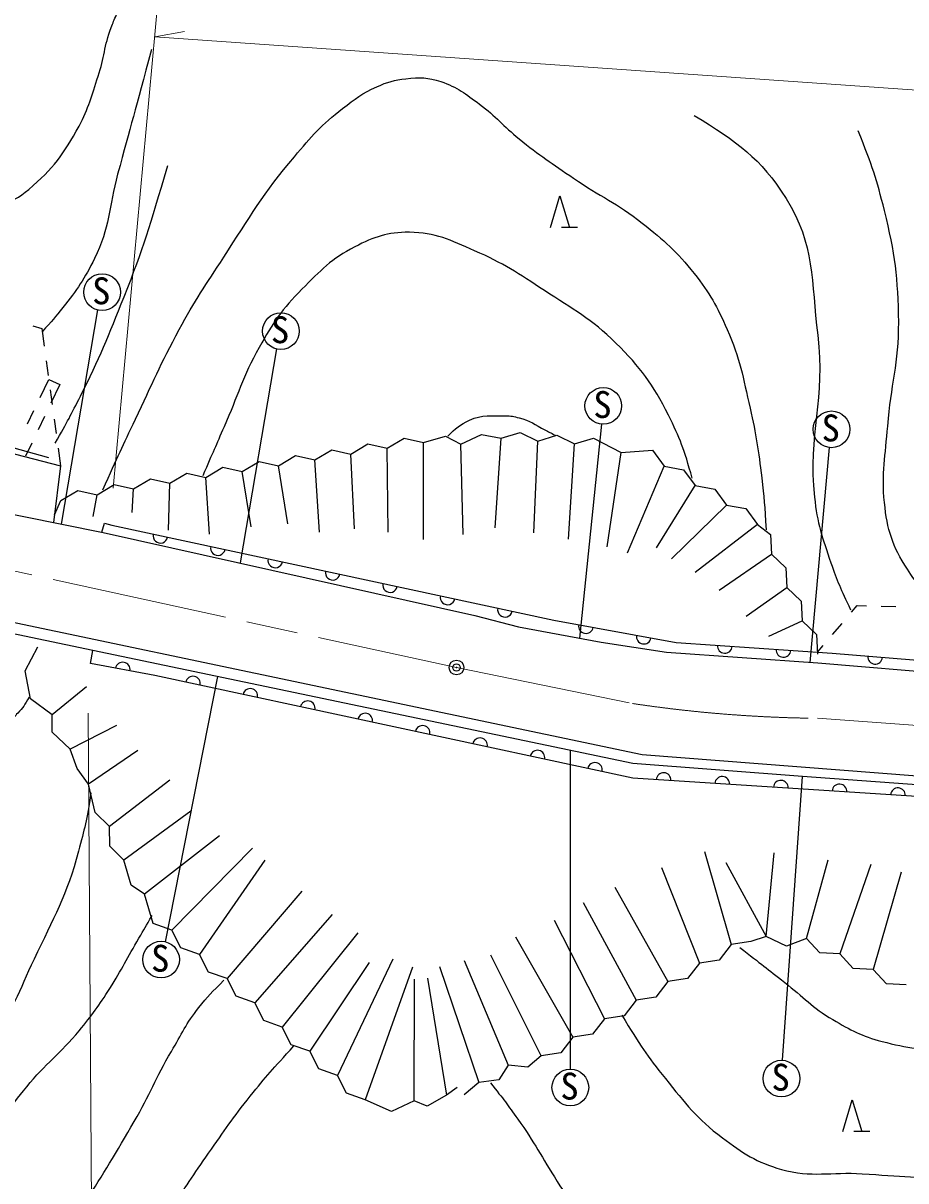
# Model space of a CAD drawing. Units: millimetres, scale not verified. Extents: x 40000 to 680000, y 20000 to 380000.
# Drawn here: x 330856 to 390968, y 260893 to 339726 of the extents above; entities that cross this region are included whole.
import ezdxf
from ezdxf.enums import TextEntityAlignment as Align

# ---------------------------------------------------------------- set-up
doc = ezdxf.new("R2010")
doc.units = ezdxf.units.MM
doc.header["$LTSCALE"] = 1000
doc.header["$PDMODE"] = 32
doc.header["$PDSIZE"] = 500
doc.linetypes.add('CHAIN', pattern=[18.5, 12, -1.5, 3.5, -1.5])
for name, color, linetype, lineweight in [('M-BGD', 7, 'Continuous', 25), ('M-BMK', 2, 'CHAIN', 13), ('M-BMK-SRVR', 3, 'Continuous', 25), ('M-STR-HTXT', 7, 'Continuous', 13)]:
    doc.layers.add(name, color=color, linetype=linetype, lineweight=lineweight)
doc.styles.add('ＭＳ ゴシック', font='')
doc.styles.get('ＭＳ ゴシック').set_extended_font_data('MS Gothic')

msp = doc.modelspace()

# ---------------------------------------------------------------- linework, layer by layer
at = {"layer": 'M-BGD'}
for p, q in [((366762, 325810), (367411, 327974)), ((367411, 327974), (368059, 325810)), ((368600, 325810), (367519, 325810)), ((335920, 320196), (333449, 305618)), ((331513, 319124), (332133, 318928)), ((332133, 318928), (332296, 317725)), ((348099, 317546), (345628, 302967)), ((332431, 316734), (332566, 315743)), ((332013, 314242), (332604, 315469)), ((332604, 315469), (333352, 315114)), ((332701, 314753), (332836, 313762)), ((333352, 315114), (332746, 313841)), ((331146, 312440), (331580, 313341)), ((332604, 310134), (324010, 312484)), ((332315, 312938), (331885, 312036)), ((332971, 312771), (333106, 311780)), ((370237, 312419), (368733, 297853)), ((355649, 310774), (356804, 311465)), ((356804, 311465), (358118, 311169)), ((358118, 311169), (359623, 311611)), ((359623, 311611), (360668, 311053)), ((360668, 311053), (362073, 311719)), ((362073, 311719), (363418, 311456)), ((363010, 305355), (363418, 311456)), ((363418, 311456), (364702, 311859)), ((364702, 311859), (365910, 311265)), ((365910, 311265), (367195, 311668)), ((367195, 311668), (368403, 311074)), ((368403, 311074), (369688, 311477)), ((369688, 311477), (371575, 310497)), ((331455, 311133), (331025, 310230)), ((333241, 310789), (333405, 309586)), ((350712, 309984), (351867, 310675)), ((351867, 310675), (353181, 310379)), ((353181, 310379), (354336, 311070)), ((354336, 311070), (355649, 310774)), ((355713, 305071), (355649, 310774)), ((358127, 304567), (358118, 311169)), ((360821, 304909), (360668, 311053)), ((365645, 305031), (365910, 311265)), ((367996, 304585), (368403, 311074)), ((371575, 310497), (373714, 310645)), ((373714, 310645), (374509, 309559)), ((385749, 310828), (384425, 296196)), ((345775, 309193), (346930, 309885)), ((346930, 309885), (348244, 309589)), ((348244, 309589), (349399, 310280)), ((349399, 310280), (350712, 309984)), ((351029, 305071), (350712, 309984)), ((353425, 305287), (353181, 310379)), ((370631, 304058), (371575, 310497)), ((340838, 308403), (341993, 309094)), ((341993, 309094), (343306, 308798)), ((343306, 308798), (344462, 309489)), ((344462, 309489), (345775, 309193)), ((346378, 305425), (345775, 309193)), ((348877, 305630), (348244, 309589)), ((372009, 303652), (374509, 309559)), ((374509, 309559), (375834, 309320)), ((375834, 309320), (376629, 308234)), ((335901, 307613), (337056, 308304)), ((337056, 308304), (338369, 308008)), ((338369, 308008), (339525, 308699)), ((339525, 308699), (340838, 308403)), ((340750, 305206), (340838, 308403)), ((343543, 304918), (343306, 308798)), ((333432, 307217), (334587, 307909)), ((334587, 307909), (335901, 307613)), ((335616, 306125), (335901, 307613)), ((338282, 306413), (338369, 308008)), ((373979, 303994), (376629, 308234)), ((376629, 308234), (377954, 307995)), ((377954, 307995), (378749, 306909)), ((332988, 306237), (333432, 307217)), ((375019, 303254), (378749, 306909)), ((378749, 306909), (380074, 306670)), ((380074, 306670), (380869, 305584)), ((336214, 305065), (336399, 305689)), ((380869, 305584), (376614, 302309)), ((380869, 305584), (381744, 304914)), ((381744, 304914), (381813, 303570)), ((378262, 301119), (381813, 303570)), ((381813, 303570), (382790, 302644)), ((382790, 302644), (382858, 301299)), ((380086, 299336), (382858, 301299)), ((382858, 301299), (383835, 300373)), ((383835, 300373), (383904, 299028)), ((387277, 299617), (387661, 300065)), ((387661, 300065), (388297, 300051)), ((389297, 300029), (390296, 300007)), ((381636, 297984), (383904, 299028)), ((383904, 299028), (384881, 298102)), ((385977, 298097), (386627, 298857)), ((384881, 298102), (384950, 296758)), ((331001, 295630), (331852, 297252)), ((384943, 296889), (385327, 297338)), ((335454, 296111), (335599, 297018)), ((331366, 293725), (331001, 295630)), ((340555, 277169), (344117, 295233)), ((335176, 294536), (332835, 292616)), ((332835, 292616), (331366, 293725)), ((332825, 291455), (332835, 292616)), ((337203, 291901), (334053, 290285)), ((334053, 290285), (332825, 291455)), ((334534, 288962), (334053, 290285)), ((338662, 290198), (335314, 287903)), ((368128, 268501), (368120, 290205)), ((335314, 287903), (334534, 288962)), ((335772, 285983), (335314, 287903)), ((340851, 288171), (336727, 285033)), ((382567, 269104), (383919, 288424)), ((336727, 285033), (335772, 285983)), ((342270, 286063), (337716, 282737)), ((336762, 283687), (336727, 285033)), ((344238, 284388), (339126, 280411)), ((337716, 282737), (336762, 283687)), ((346468, 283537), (340991, 277963)), ((377253, 283324), (379081, 276987)), ((381458, 277526), (381998, 283238)), ((338217, 281032), (337716, 282737)), ((347319, 282726), (342869, 276314)), ((374334, 282230), (376924, 275724)), ((378712, 282565), (381458, 277526)), ((384198, 277393), (385672, 282753)), ((388590, 282429), (386466, 276341)), ((390658, 281902), (388733, 275289)), ((339126, 280411), (338217, 281032)), ((371154, 280885), (374767, 274461)), ((339721, 278412), (339126, 280411)), ((349833, 280618), (344748, 274664)), ((369000, 279836), (372609, 273197)), ((340991, 277963), (339721, 278412)), ((351900, 279037), (346627, 273015)), ((367027, 278647), (370452, 271934)), ((341600, 276763), (340991, 277963)), ((353643, 277780), (348506, 271366)), ((364379, 277512), (368295, 270671)), ((381458, 277526), (380413, 277188)), ((382845, 276878), (381458, 277526)), ((342869, 276314), (341600, 276763)), ((379081, 276987), (378255, 275924)), ((380413, 277188), (379081, 276987)), ((384198, 277393), (382845, 276878)), ((385121, 276414), (384198, 277393)), ((343479, 275113), (342869, 276314)), ((356035, 275997), (352263, 268067)), ((366137, 269408), (362703, 276251)), ((378255, 275924), (376924, 275724)), ((386466, 276341), (385121, 276414)), ((387389, 275361), (386466, 276341)), ((354413, 275753), (350385, 269717)), ((357381, 275433), (354142, 266418)), ((359217, 275494), (361879, 267590)), ((360892, 275900), (363878, 268761)), ((376924, 275724), (376098, 274661)), ((388733, 275289), (387389, 275361)), ((389657, 274309), (388733, 275289)), ((344748, 274664), (343479, 275113)), ((345358, 273464), (344748, 274664)), ((357488, 266336), (357514, 274630)), ((358393, 274697), (359690, 266725)), ((374767, 274461), (373941, 273398)), ((376098, 274661), (374767, 274461)), ((391001, 274237), (389657, 274309)), ((346627, 273015), (345358, 273464)), ((347237, 271815), (346627, 273015)), ((372609, 273197), (371783, 272134)), ((373941, 273398), (372609, 273197)), ((371783, 272134), (370452, 271934)), ((348506, 271366), (347237, 271815)), ((349115, 270165), (348506, 271366)), ((370452, 271934), (369626, 270871)), ((368295, 270671), (367469, 269608)), ((369626, 270871), (368295, 270671)), ((350385, 269717), (349115, 270165)), ((350994, 268516), (350385, 269717)), ((366137, 269408), (365218, 268628)), ((367469, 269608), (366137, 269408)), ((352263, 268067), (350994, 268516)), ((352873, 266867), (352263, 268067)), ((363878, 268761), (363257, 267779)), ((365218, 268628), (363878, 268761)), ((361879, 267590), (360879, 266752)), ((363257, 267779), (361879, 267590)), ((354142, 266418), (352873, 266867)), ((359690, 266725), (358366, 265968)), ((360415, 267239), (359690, 266725)), ((355933, 265617), (354142, 266418)), ((357488, 266336), (355933, 265617)), ((358366, 265968), (357488, 266336)), ((386668, 264245), (387317, 266408)), ((387317, 266408), (387966, 264245)), ((388506, 264245), (387425, 264245))]:
    msp.add_line(p, q, dxfattribs=at)
for points in [[(309387, 311958), (313765, 315667), (324710, 311836), (333405, 309586), (332924, 305723)], [(226742, 294900), (233264, 297556), (259394, 309150), (263469, 310575), (268908, 312311), (273211, 313304), (279575, 313953), (284967, 314480), (290926, 314236), (296763, 313547), (303735, 311885), (311545, 310330), (328058, 306697), (336312, 305045)], [(336399, 305689), (336888, 305536), (366987, 299070), (375318, 297549), (385959, 296820), (411720, 294712), (457101, 290922), (480268, 287638), (516021, 280828)], [(336312, 305045), (361622, 299400), (364581, 298630), (370216, 297576), (374675, 296887), (384972, 296157), (394173, 295387), (408010, 294319), (423522, 293184), (440088, 291752), (462127, 289333), (475464, 287144), (487787, 284996), (511825, 280010), (518960, 278631), (521838, 277902), (560179, 269663)], [(306723, 303863), (373019, 289914), (413090, 286813), (446229, 284320), (458694, 282861), (473469, 280591), (489603, 277631), (503102, 274834)], [(506080, 270781), (502648, 274430), (490568, 276943), (474519, 279911), (464628, 281452), (451292, 283154), (441441, 284127), (435199, 284654), (424173, 285546), (412822, 286235), (401350, 287167), (383919, 288424), (372366, 289316), (335599, 297018), (313835, 301575)], [(490568, 276943), (490507, 276684), (465731, 280696), (440520, 283669), (400510, 286496), (372377, 288321), (339826, 295306), (335454, 296111)]]:
    msp.add_lwpolyline(points, dxfattribs=at)
for centre in [(336232, 321407), (348411, 318756), (370363, 313663), (385908, 312068), (340249, 275957), (382498, 267856), (368119, 267251)]:
    msp.add_circle(centre, 1250, dxfattribs=at)
for centre, start, end in [((340205, 304824), 167.87428, 347.87428), ((344116, 303983), 167.87428, 347.87428), ((348027, 303143), 167.87428, 347.87428), ((351938, 302303), 167.87428, 347.87428), ((355848, 301463), 167.87428, 347.87428), ((359759, 300623), 167.87428, 347.87428), ((363670, 299782), 167.87428, 347.87428), ((369185, 298669), 169.65835, 349.65835), ((373120, 297950), 169.65835, 349.65835), ((378643, 297321), 176.07729, 356.07729), ((382633, 297048), 176.07729, 356.07729), ((388873, 296581), 175.32218, 355.32218), ((337640, 295709), 349.57054, 169.57054), ((342414, 294751), 347.88738, 167.88738), ((346324, 293912), 347.88738, 167.88738), ((350235, 293073), 347.88738, 167.88738), ((354146, 292233), 347.88738, 167.88738), ((358057, 291394), 347.88738, 167.88738), ((361968, 290555), 347.88738, 167.88738), ((365879, 289715), 347.88738, 167.88738), ((369790, 288876), 347.88738, 167.88738), ((374469, 288185), 356.29005, 176.29005), ((378461, 287926), 356.29005, 176.29005), ((382452, 287667), 356.29005, 176.29005), ((386444, 287409), 356.29005, 176.29005), ((390435, 287150), 356.29005, 176.29005)]:
    msp.add_arc(centre, 500, start, end, dxfattribs=at)
for points, knots in [([(323786, 326932), (324861, 326819), (325182, 326773), (326080, 326778), (326754, 326781), (327138, 326753), (327801, 326866), (328385, 326966), (328708, 327066), (329258, 327285), (330086, 327615), (330566, 327831), (331244, 328410), (332875, 329806), (333652, 330820), (334664, 332713), (335334, 333967), (335502, 334768), (335966, 336111), (336403, 337376), (336365, 338173), (336848, 339421), (336986, 339778), (337030, 339910), (337223, 340326)], [0, 0, 0, 0, 1, 1, 1, 2, 2, 2, 3, 3, 3, 4, 4, 4, 5, 5, 5, 6, 6, 6, 7, 7, 7, 8, 8, 8, 8]), ([(339598, 337932), (338474, 333794), (338193, 332758), (337290, 329442), (336679, 327202), (336759, 325787), (335726, 323708), (335033, 322313), (334535, 321576), (333566, 320357), (333040, 319694), (332845, 319453), (332151, 318718)], [0, 0, 0, 0, 1, 1, 1, 2, 2, 2, 3, 3, 3, 4, 4, 4, 4]), ([(336272, 307945), (337340, 310285), (337619, 310886), (338506, 312761), (339642, 315159), (340227, 316530), (341485, 318867), (342554, 320853), (343285, 321891), (344513, 323782), (346295, 326525), (347217, 328136), (349329, 330634), (350498, 332016), (351165, 332815), (352606, 333910), (353467, 334565), (353945, 334974), (354939, 335400), (355679, 335716), (356124, 335869), (356925, 335946), (357855, 336035), (358424, 336049), (359308, 335747), (360435, 335363), (360984, 334918), (361940, 334208), (363065, 333372), (363546, 332721), (364637, 331842), (366028, 330720), (366872, 330174), (368344, 329161), (370137, 327926), (371308, 327471), (373011, 326116), (374521, 324915), (375353, 324184), (376553, 322673), (377627, 321321), (378101, 320445), (378803, 318867), (379690, 316875), (379876, 315632), (380359, 313505), (380774, 311677), (380937, 310634), (381153, 308772), (381313, 307393), (381354, 306917), (381451, 305231)], [0, 0, 0, 0, 1, 1, 1, 2, 2, 2, 3, 3, 3, 4, 4, 4, 5, 5, 5, 6, 6, 6, 7, 7, 7, 8, 8, 8, 9, 9, 9, 10, 10, 10, 11, 11, 11, 12, 12, 12, 13, 13, 13, 14, 14, 14, 15, 15, 15, 16, 16, 16, 17, 17, 17, 17]), ([(376553, 333443), (379511, 331623), (381047, 330568), (382808, 327783), (384803, 324628), (384506, 322178), (384968, 318474), (385501, 314201), (384284, 311734), (384744, 307452), (384937, 305664), (385266, 304682), (385861, 302984), (386310, 301705), (386507, 301240), (387202, 299782)], [0, 0, 0, 0, 1, 1, 1, 2, 2, 2, 3, 3, 3, 4, 4, 4, 5, 5, 5, 5]), ([(393011, 300229), (392052, 301136), (391716, 301550), (391074, 302537), (390052, 304111), (389702, 305213), (389511, 307080), (389302, 309107), (389580, 310261), (389734, 312293), (389943, 315064), (390507, 316589), (390479, 319368), (390448, 322359), (390233, 324061), (389511, 326964), (388971, 329133), (388696, 329954), (387723, 332400)], [0, 0, 0, 0, 1, 1, 1, 2, 2, 2, 3, 3, 3, 4, 4, 4, 5, 5, 5, 6, 6, 6, 6]), ([(333045, 311122), (333897, 312626), (334115, 313060), (334758, 314324), (336068, 316902), (336672, 318413), (337737, 321101), (339091, 324523), (339430, 325765), (340715, 330038)], [0, 0, 0, 0, 1, 1, 1, 2, 2, 2, 3, 3, 3, 3]), ([(376420, 308739), (375859, 310730), (375605, 311437), (374798, 313042), (373734, 315158), (372909, 316276), (371224, 317940), (369545, 319597), (368332, 320225), (366358, 321515), (364565, 322687), (363559, 323379), (361592, 324229), (359939, 324943), (358958, 325475), (357157, 325487), (355658, 325496), (354783, 325180), (353450, 324494), (351847, 323669), (351111, 322896), (349842, 321614), (348489, 320247), (347872, 319319), (346930, 317643), (345800, 315634), (345470, 314358), (344546, 312247), (343975, 310943), (343796, 310533), (343090, 308905)], [0, 0, 0, 0, 1, 1, 1, 2, 2, 2, 3, 3, 3, 4, 4, 4, 5, 5, 5, 6, 6, 6, 7, 7, 7, 8, 8, 8, 9, 9, 9, 10, 10, 10, 10]), ([(359768, 311597), (360316, 312151), (360603, 312385), (361257, 312689), (362131, 313095), (362743, 312963), (363706, 312987), (364072, 312996), (364277, 312937), (364633, 312855), (365371, 312684), (365713, 312372), (366387, 312027), (366660, 311888), (366750, 311843), (367082, 311663)], [0, 0, 0, 0, 1, 1, 1, 2, 2, 2, 3, 3, 3, 4, 4, 4, 5, 5, 5, 5]), ([(331262, 293825), (330951, 293309), (330858, 293109), (330490, 292743), (330273, 292528), (330190, 292313), (329894, 292236), (329548, 292146), (329315, 292289), (329012, 292479), (328633, 292716), (328543, 293001), (328372, 293427)], [0, 0, 0, 0, 1, 1, 1, 2, 2, 2, 3, 3, 3, 4, 4, 4, 4]), ([(335468, 287304), (335186, 285452), (335032, 284865), (334624, 283332), (333826, 280333), (332930, 278788), (331596, 275985), (330552, 273791), (330171, 272391), (328617, 270523), (327748, 269479), (327227, 268875), (326085, 268140), (325449, 267731), (325013, 267643), (324298, 267396), (323119, 266988), (322624, 266959), (321170, 266750)], [0, 0, 0, 0, 1, 1, 1, 2, 2, 2, 3, 3, 3, 4, 4, 4, 5, 5, 5, 6, 6, 6, 6]), ([(320922, 255828), (321902, 255975), (322341, 256109), (323156, 256523), (324415, 257162), (324808, 258000), (325688, 259104), (326885, 260608), (327168, 261715), (328220, 263325), (329268, 264929), (329891, 265809), (331099, 267296), (332389, 268883), (333380, 269537), (334674, 271119), (335553, 272194), (336021, 272823), (336759, 273999), (337582, 275309), (337969, 276087), (338745, 277424), (339094, 278026), (339203, 278213), (339639, 278963)], [0, 0, 0, 0, 1, 1, 1, 2, 2, 2, 3, 3, 3, 4, 4, 4, 5, 5, 5, 6, 6, 6, 7, 7, 7, 8, 8, 8, 8]), ([(379662, 276791), (381147, 275629), (381521, 275336), (382716, 274408), (383993, 273416), (384594, 272689), (385992, 271876), (387231, 271156), (387957, 270745), (389344, 270387), (391101, 269933), (392148, 269772), (393961, 269865), (395556, 269947), (396225, 270111), (397982, 270610)], [0, 0, 0, 0, 1, 1, 1, 2, 2, 2, 3, 3, 3, 4, 4, 4, 5, 5, 5, 5]), ([(324572, 245727), (326053, 246929), (326506, 247378), (327626, 248557), (329565, 250600), (330232, 252098), (331796, 254441), (334489, 258475), (335994, 260743), (338424, 264941), (339480, 266765), (339883, 267892), (340956, 269707), (341654, 270888), (341961, 271614), (342818, 272686), (343435, 273458), (343692, 273738), (344531, 274548)], [0, 0, 0, 0, 1, 1, 1, 2, 2, 2, 3, 3, 3, 4, 4, 4, 5, 5, 5, 6, 6, 6, 6]), ([(371620, 272174), (372895, 270101), (373309, 269447), (374598, 267855), (375971, 266160), (376716, 265128), (378471, 263833), (379905, 262774), (380775, 262152), (382492, 261674), (384569, 261095), (385852, 261516), (388003, 261376), (390566, 261209), (392005, 261143), (394557, 260854), (395697, 260725), (396373, 260773), (397461, 260408), (398654, 260006), (399202, 259457), (400142, 258620), (401035, 257825), (401338, 257424), (402153, 256312)], [0, 0, 0, 0, 1, 1, 1, 2, 2, 2, 3, 3, 3, 4, 4, 4, 5, 5, 5, 6, 6, 6, 7, 7, 7, 8, 8, 8, 8]), ([(331647, 246547), (333251, 248315), (333704, 248812), (334924, 250345), (336116, 251842), (336735, 252720), (337828, 254292), (339063, 256067), (339682, 257110), (340882, 258909), (341893, 260426), (342443, 261287), (343488, 262781), (344562, 264317), (345147, 265192), (346318, 266654), (347427, 268038), (347839, 268492), (349297, 270080)], [0, 0, 0, 0, 1, 1, 1, 2, 2, 2, 3, 3, 3, 4, 4, 4, 5, 5, 5, 6, 6, 6, 6]), ([(362683, 267557), (363598, 266414), (363844, 266079), (364545, 265099), (365685, 263504), (366171, 262508), (367226, 260854), (367747, 260038), (368019, 259568), (368566, 258769), (369155, 257910), (369425, 257376), (370130, 256610), (371207, 255440), (371902, 255155), (373481, 254301)], [0, 0, 0, 0, 1, 1, 1, 2, 2, 2, 3, 3, 3, 4, 4, 4, 5, 5, 5, 5])]:
    msp.add_open_spline(points, degree=3, knots=knots, dxfattribs=at)
at = {"layer": 'M-BMK'}
for p, q in [((296756, 309735), (360367, 295849)), ((360367, 295849), (372356, 293397)), ((384955, 292389), (428593, 289278))]:
    msp.add_line(p, q, dxfattribs=at)
msp.add_arc((385891, 383345), 90960, 261.44266, 269.41044, dxfattribs=at)
at = {"layer": 'M-BMK-SRVR'}
msp.add_circle((360367, 295849), 500, dxfattribs=at)
msp.add_point((360367, 295849), dxfattribs=at)
at = {"layer": 'M-STR-HTXT'}
for p, q in [((336989, 308059), (340090, 341746)), ((339818, 338795), (341848, 339155)), ((339818, 338795), (520202, 326184)), ((335281, 292731), (335636, 239638))]:
    msp.add_line(p, q, dxfattribs=at)

# ---------------------------------------------------------------- texts
at = {"layer": 'M-BGD', "style": 'ＭＳ ゴシック'}
for p in [(335554, 320033), (347732, 317383), (369685, 312289), (385229, 310695), (339570, 274584), (381819, 266483), (367441, 265877)]:
    msp.add_text('S', height=1833, dxfattribs=at).set_placement(p, align=Align.BOTTOM_LEFT)

doc.saveas('drawing.dxf')
